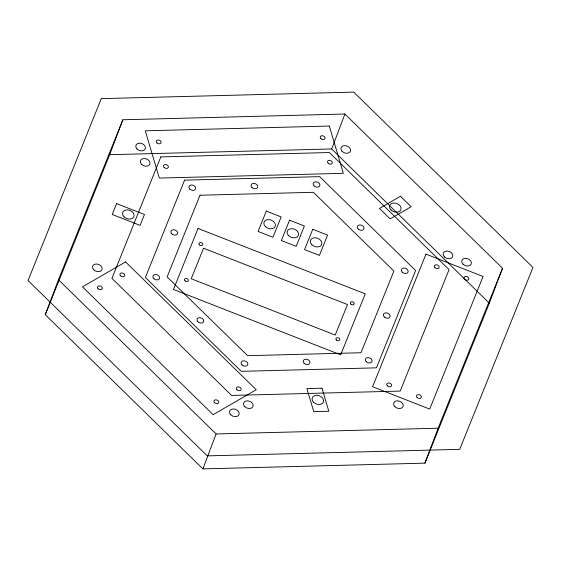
<?xml version="1.0" encoding="UTF-8"?>
<svg xmlns="http://www.w3.org/2000/svg" width="561" height="561" viewBox="0 0 561 561"><rect width="100%" height="100%" fill="white"/><g stroke="black" fill="none" stroke-linecap="round" stroke-linejoin="round"><path stroke-width="0.84" d="M45.273 314.672L58.47 279.736L122.866 119.774L344.896 114.023L502.53 268.249L489.325 303.178L424.929 463.148L202.9 468.891L45.273 314.672L109.668 154.703L122.866 119.774M202.9 468.891L216.104 433.955L58.47 279.736M489.325 303.178L331.698 148.96L344.896 114.023M424.929 463.148L438.134 428.211L502.53 268.249M109.668 154.703L331.698 148.96M216.104 433.955L438.134 428.211M101.275 98.638L28.05 280.521L207.275 455.876L459.725 449.34L532.95 267.457L353.725 92.109L101.275 98.638M116.583 203.608L112.214 214.456L140.082 225.354L144.45 214.505L116.583 203.608M160.818 156.898L111.927 278.354L231.609 395.442L400.182 391.08L449.073 269.631L329.391 152.536L160.818 156.898M184.576 180.144L145.39 277.485L241.314 371.333L376.424 367.841L415.61 270.493L319.686 176.645L184.576 180.144M200.004 195.235L167.115 276.924L247.611 355.681L360.996 352.75L393.885 271.061L313.389 192.304L200.004 195.235M198.04 228.446L173.482 289.455L340.681 354.847L365.246 293.831L198.04 228.446M203.51 248.235L191.231 278.747L335.212 335.05L347.49 304.546L203.51 248.235M266.3 211.118L258.109 231.455L272.976 237.268L281.159 216.932L266.3 211.118M289.518 220.2L281.334 240.543L296.194 246.349L304.385 226.013L289.518 220.2M312.743 229.288L304.56 249.624L319.419 255.43L327.603 235.094L312.743 229.288M425.96 254.14L372.581 386.739L429.705 409.081L483.084 276.482L425.96 254.14M125.566 261.917L82.467 286.846L213.131 414.684L256.23 389.748L125.566 261.917M400.47 196.266L379.446 208.426L390.133 218.888L411.157 206.721L400.47 196.266M329.328 126.05L145.285 130.811L159.31 178.082L343.353 173.321L329.328 126.05M321.972 388.191L306.916 388.584L313.76 411.641L328.816 411.255L321.972 388.191M199.485 244.884A1.992 1.459 20.7 0 0 202.745 244.799A1.992 1.459 20.7 0 0 200.431 242.534A1.992 1.459 20.7 0 0 199.485 244.884M350.898 304.097A1.992 1.459 20.7 0 0 354.159 304.013A1.992 1.459 20.7 0 0 351.845 301.748A1.992 1.459 20.7 0 0 350.898 304.097M336.432 340.029A1.992 1.459 20.7 0 0 339.693 339.945A1.992 1.459 20.7 0 0 337.378 337.68A1.992 1.459 20.7 0 0 336.432 340.029M185.025 280.816A1.992 1.459 20.7 0 0 188.279 280.731A1.992 1.459 20.7 0 0 185.964 278.466A1.992 1.459 20.7 0 0 185.025 280.816M387.434 385.891A2.496 1.823 20.7 0 0 391.508 385.786A2.496 1.823 20.7 0 0 388.619 382.953A2.496 1.823 20.7 0 0 387.434 385.891M434.999 267.73A2.496 1.823 20.7 0 0 439.074 267.625A2.496 1.823 20.7 0 0 436.185 264.799A2.496 1.823 20.7 0 0 434.999 267.73M417.16 397.518A2.496 1.823 20.7 0 0 421.234 397.412A2.496 1.823 20.7 0 0 418.338 394.579A2.496 1.823 20.7 0 0 417.16 397.518M464.725 279.357A2.496 1.823 20.7 0 0 468.8 279.252A2.496 1.823 20.7 0 0 465.911 276.419A2.496 1.823 20.7 0 0 464.725 279.357M394.909 406.711A4.986 3.654 20.7 0 0 403.057 406.501A4.986 3.654 20.7 0 0 397.272 400.842A4.986 3.654 20.7 0 0 394.909 406.711M444.459 256.924A4.986 3.654 20.7 0 0 452.608 256.714A4.986 3.654 20.7 0 0 446.822 251.055A4.986 3.654 20.7 0 0 444.459 256.924M463.035 264.196A4.986 3.654 20.7 0 0 471.184 263.979A4.986 3.654 20.7 0 0 465.399 258.319A4.986 3.654 20.7 0 0 463.035 264.196M328.143 163.181A2.496 1.823 20.7 0 0 332.259 163.23A2.496 1.823 20.7 0 0 329.51 160.32A2.496 1.823 20.7 0 0 328.143 163.181M164.142 167.423A2.496 1.823 20.7 0 0 168.258 167.473A2.496 1.823 20.7 0 0 165.509 164.562A2.496 1.823 20.7 0 0 164.142 167.423M320.843 138.581A2.496 1.823 20.7 0 0 324.959 138.637A2.496 1.823 20.7 0 0 322.21 135.727A2.496 1.823 20.7 0 0 320.843 138.581M156.842 142.824A2.496 1.823 20.7 0 0 160.958 142.88A2.496 1.823 20.7 0 0 158.209 139.97A2.496 1.823 20.7 0 0 156.842 142.824M342.091 151.316A4.986 3.654 20.7 0 0 350.323 151.421A4.986 3.654 20.7 0 0 344.833 145.601A4.986 3.654 20.7 0 0 342.091 151.316M141.512 164.247A4.986 3.654 20.7 0 0 149.745 164.352A4.986 3.654 20.7 0 0 144.254 158.532A4.986 3.654 20.7 0 0 141.512 164.247M136.947 148.875A4.986 3.654 20.7 0 0 145.18 148.981A4.986 3.654 20.7 0 0 139.696 143.16A4.986 3.654 20.7 0 0 136.947 148.875M120.552 275.83A2.496 1.823 20.7 0 0 124.647 275.802A2.496 1.823 20.7 0 0 121.828 272.934A2.496 1.823 20.7 0 0 120.552 275.83M236.987 389.741A2.496 1.823 20.7 0 0 241.083 389.713A2.496 1.823 20.7 0 0 238.264 386.845A2.496 1.823 20.7 0 0 236.987 389.741M98.126 288.803A2.496 1.823 20.7 0 0 102.221 288.775A2.496 1.823 20.7 0 0 99.402 285.907A2.496 1.823 20.7 0 0 98.126 288.803M214.561 402.714A2.496 1.823 20.7 0 0 218.657 402.693A2.496 1.823 20.7 0 0 215.838 399.818A2.496 1.823 20.7 0 0 214.561 402.714M93.757 269.792A4.986 3.654 20.7 0 0 101.948 269.743A4.986 3.654 20.7 0 0 96.31 264A4.986 3.654 20.7 0 0 93.757 269.792M244.785 406.648A4.986 3.654 20.7 0 0 252.976 406.592A4.986 3.654 20.7 0 0 247.338 400.849A4.986 3.654 20.7 0 0 244.785 406.648M230.767 414.754A4.986 3.654 20.7 0 0 238.958 414.698A4.986 3.654 20.7 0 0 233.32 408.962A4.986 3.654 20.7 0 0 230.767 414.754M251.959 187.5A3.492 2.56 20.7 0 0 257.667 187.353A3.492 2.56 20.7 0 0 253.614 183.391A3.492 2.56 20.7 0 0 251.959 187.5M314.083 185.894A3.492 2.56 20.7 0 0 319.791 185.747A3.492 2.56 20.7 0 0 315.738 181.785A3.492 2.56 20.7 0 0 314.083 185.894M402.293 272.197A3.492 2.56 20.7 0 0 408.001 272.05A3.492 2.56 20.7 0 0 403.948 268.088A3.492 2.56 20.7 0 0 402.293 272.197M358.191 229.042A3.492 2.56 20.7 0 0 363.893 228.895A3.492 2.56 20.7 0 0 359.846 224.933A3.492 2.56 20.7 0 0 358.191 229.042M384.278 316.951A3.492 2.56 20.7 0 0 389.979 316.804A3.492 2.56 20.7 0 0 385.933 312.842A3.492 2.56 20.7 0 0 384.278 316.951M366.256 361.712A3.492 2.56 20.7 0 0 371.964 361.565A3.492 2.56 20.7 0 0 367.911 357.602A3.492 2.56 20.7 0 0 366.256 361.712M304.132 363.318A3.492 2.56 20.7 0 0 309.84 363.17A3.492 2.56 20.7 0 0 305.787 359.208A3.492 2.56 20.7 0 0 304.132 363.318M242.008 364.93A3.492 2.56 20.7 0 0 247.717 364.776A3.492 2.56 20.7 0 0 243.663 360.814A3.492 2.56 20.7 0 0 242.008 364.93M197.907 321.776A3.492 2.56 20.7 0 0 203.608 321.628A3.492 2.56 20.7 0 0 199.562 317.666A3.492 2.56 20.7 0 0 197.907 321.776M153.798 278.628A3.492 2.56 20.7 0 0 159.506 278.48A3.492 2.56 20.7 0 0 155.453 274.518A3.492 2.56 20.7 0 0 153.798 278.628M171.82 233.867A3.492 2.56 20.7 0 0 177.521 233.72A3.492 2.56 20.7 0 0 173.475 229.758A3.492 2.56 20.7 0 0 171.82 233.867M189.835 189.106A3.492 2.56 20.7 0 0 195.544 188.959A3.492 2.56 20.7 0 0 191.49 184.997A3.492 2.56 20.7 0 0 189.835 189.106M124.128 216.918A5.982 4.383 20.7 0 0 133.904 216.665A5.982 4.383 20.7 0 0 126.961 209.87A5.982 4.383 20.7 0 0 124.128 216.918M391.094 210.01A5.982 4.383 20.7 0 0 400.877 209.758A5.982 4.383 20.7 0 0 393.934 202.963A5.982 4.383 20.7 0 0 391.094 210.01M313.662 402.349A5.982 4.383 20.7 0 0 323.438 402.097A5.982 4.383 20.7 0 0 316.502 395.309A5.982 4.383 20.7 0 0 313.662 402.349M311.874 244.792A5.982 4.383 20.7 0 0 321.656 244.54A5.982 4.383 20.7 0 0 314.714 237.745A5.982 4.383 20.7 0 0 311.874 244.792M265.43 226.63A5.982 4.383 20.7 0 0 275.213 226.378A5.982 4.383 20.7 0 0 268.27 219.582A5.982 4.383 20.7 0 0 265.43 226.63M288.656 235.711A5.982 4.383 20.7 0 0 298.431 235.459A5.982 4.383 20.7 0 0 291.489 228.664A5.982 4.383 20.7 0 0 288.656 235.711"/></g></svg>
